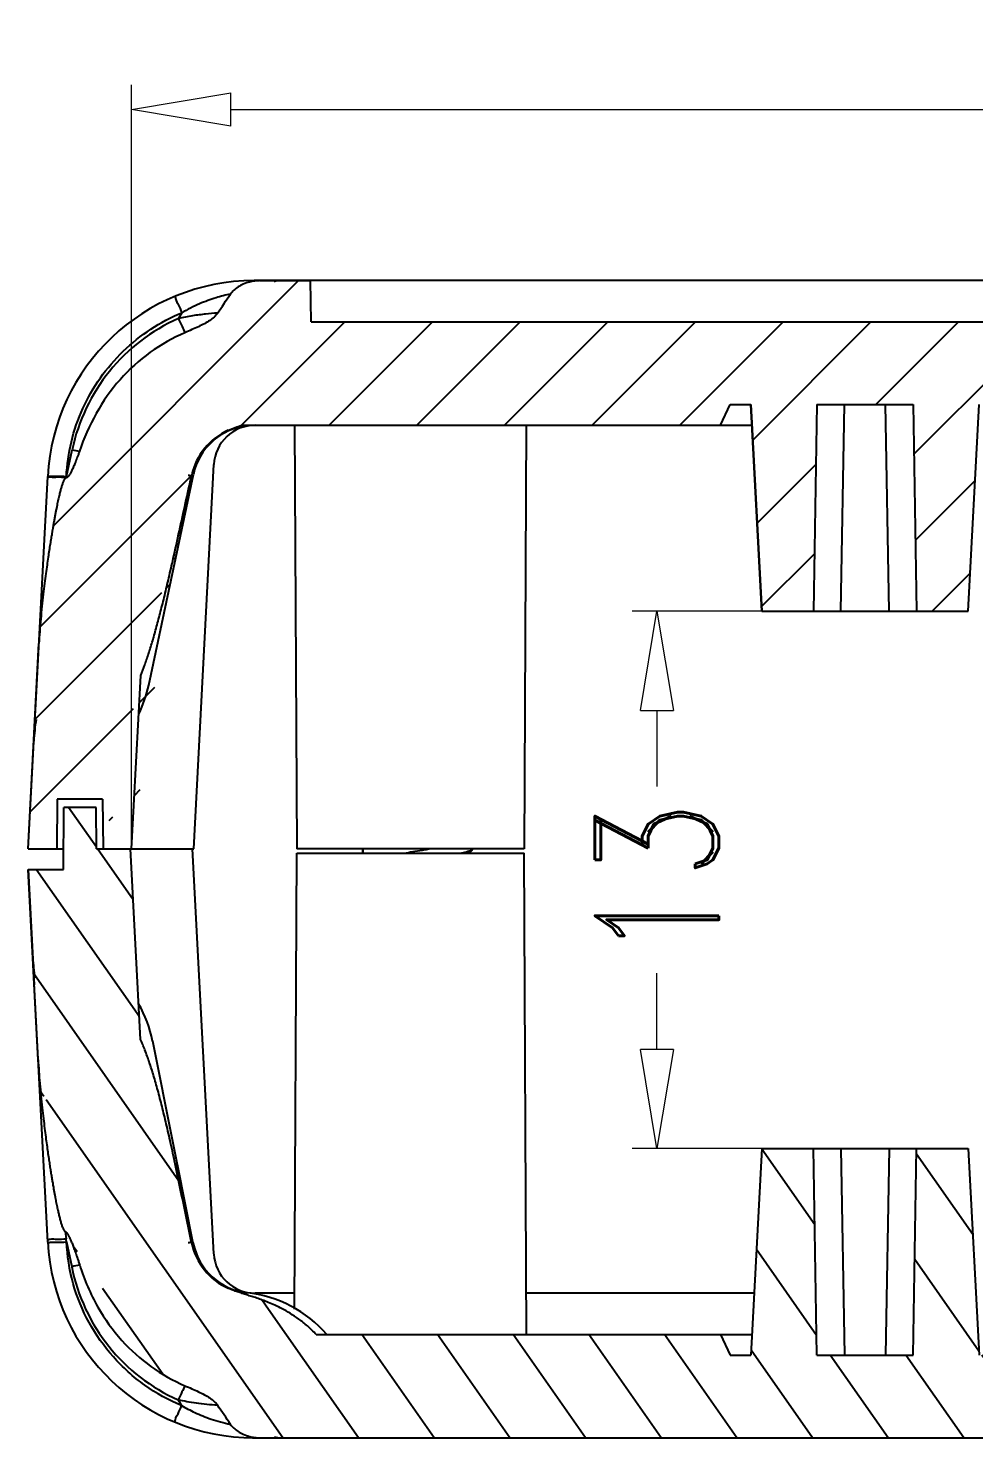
# Model space of a CAD drawing. Header units: millimetres. Extents: x 2279 to 2636, y 1024 to 1272.
# Drawn here: x 2354.53 to 2377.41, y 1060.98 to 1095.09 of the extents above; entities that cross this region are included whole.
import ezdxf

# ---------------------------------------------------------------- set-up
doc = ezdxf.new("R2010")
doc.units = ezdxf.units.MM
for name, color, linetype in [('02___PRT_ALL_AXES', 7, 'Continuous'), ('06___PRT_ALL_SURFS', 7, 'Continuous'), ('3_ALL_AXES', 7, 'Continuous')]:
    doc.layers.add(name, color=color, linetype=linetype)
doc.layers.add('dim', color=82, linetype='Continuous', lineweight=9)
doc.styles.add('ROMAND', font='romand.shx', dxfattribs={"width": 0.75, "bigfont": 'gbcbig.shx'})
doc.dimstyles.new('YanXiu', dxfattribs={"dimtxt": 2.5, "dimasz": 2.2, "dimexe": 1, "dimexo": 0, "dimgap": 0.66, "dimtad": 0, "dimzin": 9, "dimdsep": 46, "dimtxsty": 'ROMAND', "dimblk": 'CLOSEDBLANK', "dimcen": 0, "dimclrd": 3, "dimclre": 3, "dimclrt": 7, "dimazin": 2, "dimtfac": 1, "dimtofl": 0, "dimtmove": 0, "dimatfit": 3, "dimldrblk": 'CLOSEDBLANK', "dimfxl": 1, "dimlwd": 5, "dimlwe": 5, "dimarcsym": 0})

# ---------------------------------------------------------------- blocks, each defined once
blk = doc.blocks.new('_ClosedBlank')
at = {"color": 0, "linetype": 'ByBlock', "lineweight": -2}
for p, q in [((-1, 0.167), (0, 0)), ((-1, 0.167), (-1, -0.167)), ((0, 0), (-1, -0.167))]:
    blk.add_line(p, q, dxfattribs=at)
blk = doc.blocks.new('*D38')
at = {"layer": 'Defpoints', "color": 0}
for p in [(2373.531, 1080.98), (2369.745, 1067.98), (2373.531, 1067.98)]:
    blk.add_point(p, dxfattribs=at)
at = {"layer": 'dim', "color": 3, "lineweight": 5}
for p, q in [((2373.531, 1080.98), (2369.145, 1080.98)), ((2369.745, 1078.58), (2369.745, 1076.74)), ((2369.745, 1070.38), (2369.745, 1072.22)), ((2373.531, 1067.98), (2369.145, 1067.98))]:
    blk.add_line(p, q, dxfattribs=at)
at = {"layer": 'dim', "color": 3, "lineweight": 5, "xscale": 2.4, "yscale": 2.4, "zscale": 2.4}
for p, rotation in [((2369.745, 1080.98), 90), ((2369.745, 1067.98), 270)]:
    blk.add_blockref('_ClosedBlank', p, dxfattribs=dict(at, rotation=rotation))
at = {"layer": 'dim', "color": 7, "insert": (2369.745, 1074.48), "char_height": 3, "attachment_point": 5, "rotation": 90, "style": 'ROMAND'}
blk.add_mtext('13', dxfattribs=at)
blk = doc.blocks.new('*D40')
at = {"layer": 'Defpoints', "color": 0}
for p in [(2419.025, 1093.12), (2357.034, 1075.23), (2419.025, 1075.23)]:
    blk.add_point(p, dxfattribs=at)
at = {"layer": 'dim', "color": 3, "lineweight": 5}
for p, q in [((2357.034, 1075.23), (2357.034, 1093.72)), ((2419.025, 1075.23), (2419.025, 1093.72)), ((2359.434, 1093.12), (2382.983, 1093.12)), ((2416.625, 1093.12), (2393.076, 1093.12))]:
    blk.add_line(p, q, dxfattribs=at)
at = {"layer": 'dim', "color": 3, "lineweight": 5, "xscale": 2.4, "yscale": 2.4, "zscale": 2.4, "rotation": 180}
blk.add_blockref('_ClosedBlank', (2357.034, 1093.12), dxfattribs=at)
at = {"layer": 'dim', "color": 3, "lineweight": 5, "xscale": 2.4, "yscale": 2.4, "zscale": 2.4}
blk.add_blockref('_ClosedBlank', (2419.025, 1093.12), dxfattribs=at)
at = {"layer": 'dim', "color": 7, "insert": (2388.029, 1093.12), "char_height": 3, "attachment_point": 5, "style": 'ROMAND'}
blk.add_mtext('61.99', dxfattribs=at)

msp = doc.modelspace()

# ---------------------------------------------------------------- hatches: boundary and pattern name
at = {"linetype": 'Continuous'}
h = msp.add_hatch(dxfattribs=at)
h.set_pattern_fill('DEFAULT__3', color=2, scale=1.5, angle=45, style=0, pattern_type=0)
h.set_pattern_definition([(45, (2026.6946, 973.0998), (-1.06066, 1.06066), [])])
edge = h.paths.add_edge_path()
edge.add_line((2360.131, 1088.98), (2361.363, 1088.98))
edge.add_line((2361.381, 1087.98), (2361.363, 1088.98))
edge.add_line((2361.381, 1087.98), (2388.781, 1087.98))
edge.add_line((2388.781, 1085.48), (2388.781, 1087.98))
edge.add_line((2378.281, 1085.48), (2388.781, 1085.48))
edge.add_line((2378.281, 1085.48), (2378.047, 1085.98))
edge.add_line((2377.543, 1085.98), (2378.047, 1085.98))
edge.add_line((2377.281, 1080.98), (2377.543, 1085.98))
edge.add_line((2376.031, 1080.98), (2377.281, 1080.98))
edge.add_line((2375.943, 1085.98), (2376.031, 1080.98))
edge.add_line((2373.618, 1085.98), (2375.943, 1085.98))
edge.add_line((2373.618, 1085.98), (2373.531, 1080.98))
edge.add_line((2372.281, 1080.98), (2373.531, 1080.98))
edge.add_line((2372.281, 1080.98), (2372.018, 1085.98))
edge.add_line((2371.514, 1085.98), (2372.018, 1085.98))
edge.add_line((2371.281, 1085.48), (2371.514, 1085.98))
edge.add_line((2359.692, 1085.48), (2371.281, 1085.48))
edge.add_spline(control_points=[(2359.374, 1085.361), (2359.43, 1085.386), (2359.541, 1085.43), (2359.643, 1085.464), (2359.692, 1085.48)], knot_values=[0, 0, 0, 0, 0.5, 1, 1, 1, 1], degree=3, periodic=0)
edge.add_arc((2360.004, 1083.943), 1.552, 113.9649, 167.6436)
edge.add_spline(control_points=[(2358.041, 1082.256), (2358.091, 1082.48), (2358.19, 1082.927), (2358.339, 1083.6), (2358.439, 1084.05), (2358.488, 1084.275)], knot_values=[0, 0, 0, 0, 0.333333, 0.666667, 1, 1, 1, 1], degree=3, periodic=0)
edge.add_spline(control_points=[(2357.254, 1079.427), (2357.286, 1079.507), (2357.349, 1079.675), (2357.447, 1079.96), (2357.543, 1080.27), (2357.638, 1080.603), (2357.735, 1080.965), (2357.833, 1081.358), (2357.935, 1081.785), (2358.005, 1082.095), (2358.041, 1082.256)], knot_values=[0, 0, 0, 0, 0.125, 0.25, 0.375, 0.5, 0.625, 0.75, 0.875, 1, 1, 1, 1], degree=3, periodic=0)
edge.add_line((2357.034, 1075.23), (2357.254, 1079.427))
edge.add_line((2356.341, 1075.23), (2357.034, 1075.23))
edge.add_line((2356.331, 1076.43), (2356.341, 1075.23))
edge.add_line((2356.331, 1076.43), (2355.231, 1076.43))
edge.add_line((2355.231, 1076.43), (2355.22, 1075.23))
edge.add_line((2354.531, 1075.23), (2355.22, 1075.23))
edge.add_line((2354.531, 1075.23), (2354.791, 1080.196))
edge.add_spline(control_points=[(2355.45, 1084.21), (2355.442, 1084.21), (2355.428, 1084.201), (2355.41, 1084.18), (2355.396, 1084.154), (2355.382, 1084.126), (2355.369, 1084.094), (2355.357, 1084.061), (2355.346, 1084.025), (2355.334, 1083.987), (2355.322, 1083.946), (2355.31, 1083.901), (2355.298, 1083.853), (2355.285, 1083.8), (2355.271, 1083.743), (2355.257, 1083.682), (2355.243, 1083.614), (2355.228, 1083.542), (2355.212, 1083.464), (2355.196, 1083.38), (2355.178, 1083.29), (2355.161, 1083.193), (2355.142, 1083.091), (2355.123, 1082.981), (2355.104, 1082.865), (2355.083, 1082.741), (2355.062, 1082.605), (2355.039, 1082.456), (2355.014, 1082.289), (2354.987, 1082.103), (2354.959, 1081.895), (2354.928, 1081.661), (2354.896, 1081.398), (2354.864, 1081.106), (2354.834, 1080.796), (2354.808, 1080.486), (2354.796, 1080.291), (2354.791, 1080.196)], knot_values=[0, 0, 0, 0, 0.028571, 0.057143, 0.085714, 0.114286, 0.142857, 0.171429, 0.2, 0.228571, 0.257143, 0.285714, 0.314286, 0.342857, 0.371429, 0.4, 0.428571, 0.457143, 0.485714, 0.514286, 0.542857, 0.571429, 0.6, 0.628571, 0.657143, 0.685714, 0.714286, 0.742857, 0.771429, 0.8, 0.828571, 0.857143, 0.885714, 0.914286, 0.942857, 0.971429, 1, 1, 1, 1], degree=3, periodic=0)
edge.add_spline(control_points=[(2355.77, 1084.852), (2355.761, 1084.826), (2355.743, 1084.776), (2355.718, 1084.707), (2355.694, 1084.644), (2355.672, 1084.585), (2355.65, 1084.531), (2355.629, 1084.481), (2355.609, 1084.436), (2355.589, 1084.394), (2355.57, 1084.356), (2355.552, 1084.321), (2355.533, 1084.289), (2355.515, 1084.261), (2355.495, 1084.237), (2355.475, 1084.217), (2355.459, 1084.21), (2355.45, 1084.21)], knot_values=[0, 0, 0, 0, 0.066667, 0.133333, 0.2, 0.266667, 0.333333, 0.4, 0.466667, 0.533333, 0.6, 0.666667, 0.733333, 0.8, 0.866667, 0.933333, 1, 1, 1, 1], degree=3, periodic=0)
edge.add_spline(control_points=[(2358.323, 1087.721), (2358.025, 1087.594), (2357.468, 1087.279), (2356.727, 1086.61), (2356.143, 1085.779), (2355.882, 1085.17), (2355.77, 1084.852)], knot_values=[0, 0, 0, 0, 0.25, 0.5, 0.75, 1, 1, 1, 1], degree=3, periodic=0)
edge.add_spline(control_points=[(2359.114, 1088.194), (2359.091, 1088.16), (2359.036, 1088.098), (2358.926, 1088.014), (2358.797, 1087.938), (2358.653, 1087.866), (2358.496, 1087.796), (2358.382, 1087.746), (2358.323, 1087.721)], knot_values=[0, 0, 0, 0, 0.166667, 0.333333, 0.5, 0.666667, 0.833333, 1, 1, 1, 1], degree=3, periodic=0)
edge.add_arc((2262.171, 1153.917), 117.122, 325.86428, 326.13681)
edge.add_spline(control_points=[(2359.886, 1088.947), (2359.832, 1088.933), (2359.733, 1088.897), (2359.606, 1088.828), (2359.502, 1088.749), (2359.448, 1088.689), (2359.426, 1088.656)], knot_values=[0, 0, 0, 0, 0.25, 0.5, 0.75, 1, 1, 1, 1], degree=3, periodic=0)
edge.add_spline(control_points=[(2360.131, 1088.98), (2360.089, 1088.98), (2360.007, 1088.974), (2359.926, 1088.958), (2359.886, 1088.947)], knot_values=[0, 0, 0, 0, 0.5, 1, 1, 1, 1], degree=3, periodic=0)
edge = h.paths.add_edge_path()
edge.add_line((2388.781, 1085.48), (2388.781, 1087.98))
edge.add_line((2388.781, 1085.48), (2388.781, 1087.98))
edge = h.paths.add_edge_path()
edge.add_line((2417.565, 1088.98), (2416.198, 1088.98))
edge.add_spline(control_points=[(2422.558, 1084.242), (2422.411, 1087.047), (2420.374, 1088.98), (2417.565, 1088.98)], knot_values=[0, 0, 0, 0, 1, 1, 1, 1], weights=[1, 0.816916, 0.816916, 1], degree=3, periodic=0)
edge.add_line((2423.031, 1075.23), (2422.558, 1084.242))
edge.add_line((2423.031, 1075.23), (2422.341, 1075.23))
edge.add_line((2422.331, 1076.43), (2422.341, 1075.23))
edge.add_line((2422.331, 1076.43), (2421.231, 1076.43))
edge.add_line((2421.231, 1076.43), (2421.22, 1075.23))
edge.add_line((2421.22, 1075.23), (2420.527, 1075.23))
edge.add_line((2420.527, 1075.23), (2420.119, 1083.01))
edge.add_arc((2878.895, 1203.213), 474.261, 194.51526, 194.6819)
edge.add_arc((2417.544, 1083.77), 2.301, 14.4836, 48.0196)
edge.add_line((2419.083, 1085.48), (2417.281, 1085.48))
edge.add_line((2417.281, 1085.48), (2417.047, 1085.98))
edge.add_line((2417.047, 1085.98), (2416.587, 1085.98))
edge.add_line((2416.531, 1075.23), (2416.587, 1085.98))
edge.add_line((2416.531, 1075.23), (2415.031, 1075.23))
edge.add_line((2414.843, 1085.98), (2415.031, 1075.23))
edge.add_line((2414.843, 1085.98), (2412.718, 1085.98))
edge.add_line((2412.718, 1085.98), (2412.531, 1075.23))
edge.add_line((2412.531, 1075.23), (2411.031, 1075.23))
edge.add_line((2411.031, 1075.23), (2410.974, 1085.98))
edge.add_line((2410.974, 1085.98), (2410.514, 1085.98))
edge.add_line((2410.281, 1085.48), (2410.514, 1085.98))
edge.add_line((2410.281, 1085.48), (2388.781, 1085.48))
edge.add_line((2388.781, 1085.48), (2388.781, 1087.98))
edge.add_line((2416.181, 1087.98), (2388.781, 1087.98))
edge.add_line((2416.181, 1087.98), (2416.198, 1088.98))
h = msp.add_hatch(dxfattribs=at)
h.set_pattern_fill('DEFAULT__2', color=2, scale=1.5, angle=125, style=0, pattern_type=0)
h.set_pattern_definition([(125, (2026.6946, 973.0998), (-1.228728, -0.8603647), [])])
edge = h.paths.add_edge_path()
edge.add_line((2356.181, 1075.23), (2357.008, 1075.23))
edge.add_line((2357.249, 1070.621), (2357.008, 1075.23))
edge.add_spline(control_points=[(2358.087, 1067.608), (2358.05, 1067.784), (2357.977, 1068.121), (2357.872, 1068.583), (2357.769, 1069.005), (2357.668, 1069.393), (2357.566, 1069.749), (2357.461, 1070.077), (2357.355, 1070.369), (2357.284, 1070.541), (2357.249, 1070.621)], knot_values=[0, 0, 0, 0, 0.125, 0.25, 0.375, 0.5, 0.625, 0.75, 0.875, 1, 1, 1, 1], degree=3, periodic=0)
edge.add_spline(control_points=[(2358.087, 1067.608), (2358.131, 1067.397), (2358.22, 1066.974), (2358.353, 1066.338), (2358.442, 1065.913), (2358.487, 1065.7)], knot_values=[0, 0, 0, 0, 0.333333, 0.666667, 1, 1, 1, 1], degree=3, periodic=0)
edge.add_arc((2360.003, 1066.014), 1.549, 191.7118, 246.011)
edge.add_spline(control_points=[(2361.5, 1063.48), (2361.43, 1063.555), (2361.286, 1063.692), (2361.075, 1063.859), (2360.868, 1063.996), (2360.673, 1064.106), (2360.496, 1064.192), (2360.336, 1064.261), (2360.192, 1064.316), (2360.06, 1064.362), (2359.938, 1064.402), (2359.823, 1064.438), (2359.709, 1064.474), (2359.596, 1064.512), (2359.484, 1064.553), (2359.41, 1064.583), (2359.374, 1064.599)], knot_values=[0, 0, 0, 0, 0.071429, 0.142857, 0.214286, 0.285714, 0.357143, 0.428571, 0.5, 0.571429, 0.642857, 0.714286, 0.785714, 0.857143, 0.928571, 1, 1, 1, 1], degree=3, periodic=0)
edge.add_line((2361.5, 1063.48), (2371.281, 1063.48))
edge.add_line((2371.281, 1063.48), (2371.514, 1062.98))
edge.add_line((2371.514, 1062.98), (2372.018, 1062.98))
edge.add_line((2372.281, 1067.98), (2372.018, 1062.98))
edge.add_line((2372.281, 1067.98), (2373.531, 1067.98))
edge.add_line((2373.618, 1062.98), (2373.531, 1067.98))
edge.add_line((2373.618, 1062.98), (2375.943, 1062.98))
edge.add_line((2375.943, 1062.98), (2376.031, 1067.98))
edge.add_line((2376.031, 1067.98), (2377.281, 1067.98))
edge.add_line((2377.281, 1067.98), (2377.543, 1062.98))
edge.add_line((2377.543, 1062.98), (2378.047, 1062.98))
edge.add_line((2378.281, 1063.48), (2378.047, 1062.98))
edge.add_line((2378.281, 1063.48), (2388.781, 1063.48))
edge.add_line((2388.781, 1060.98), (2388.781, 1063.48))
edge.add_line((2360.131, 1060.98), (2388.781, 1060.98))
edge.add_spline(control_points=[(2359.886, 1061.013), (2359.926, 1061.002), (2360.006, 1060.986), (2360.089, 1060.98), (2360.131, 1060.98)], knot_values=[0, 0, 0, 0, 0.5, 1, 1, 1, 1], degree=3, periodic=0)
edge.add_spline(control_points=[(2359.425, 1061.305), (2359.446, 1061.273), (2359.499, 1061.213), (2359.604, 1061.133), (2359.732, 1061.063), (2359.832, 1061.027), (2359.886, 1061.013)], knot_values=[0, 0, 0, 0, 0.25, 0.5, 0.75, 1, 1, 1, 1], degree=3, periodic=0)
edge.add_arc((2250.76, 988.842), 130.61, 33.69722, 33.94036)
edge.add_spline(control_points=[(2358.322, 1062.241), (2358.382, 1062.216), (2358.496, 1062.166), (2358.653, 1062.095), (2358.798, 1062.023), (2358.928, 1061.946), (2359.038, 1061.861), (2359.094, 1061.799), (2359.116, 1061.766)], knot_values=[0, 0, 0, 0, 0.166667, 0.333333, 0.5, 0.666667, 0.833333, 1, 1, 1, 1], degree=3, periodic=0)
edge.add_spline(control_points=[(2355.778, 1065.156), (2355.897, 1064.782), (2356.194, 1064.105), (2356.779, 1063.306), (2357.482, 1062.678), (2358.028, 1062.367), (2358.322, 1062.241)], knot_values=[0, 0, 0, 0, 0.25, 0.5, 0.75, 1, 1, 1, 1], degree=3, periodic=0)
edge.add_spline(control_points=[(2355.427, 1065.969), (2355.434, 1065.965), (2355.447, 1065.955), (2355.465, 1065.935), (2355.481, 1065.912), (2355.498, 1065.885), (2355.514, 1065.856), (2355.53, 1065.824), (2355.547, 1065.789), (2355.564, 1065.75), (2355.582, 1065.709), (2355.6, 1065.665), (2355.619, 1065.616), (2355.639, 1065.564), (2355.659, 1065.508), (2355.681, 1065.448), (2355.703, 1065.383), (2355.727, 1065.313), (2355.752, 1065.238), (2355.769, 1065.184), (2355.778, 1065.156)], knot_values=[0, 0, 0, 0, 0.055556, 0.111111, 0.166667, 0.222222, 0.277778, 0.333333, 0.388889, 0.444444, 0.5, 0.555556, 0.611111, 0.666667, 0.722222, 0.777778, 0.833333, 0.888889, 0.944444, 1, 1, 1, 1], degree=3, periodic=0)
edge.add_spline(control_points=[(2354.772, 1070.128), (2354.777, 1070.037), (2354.788, 1069.85), (2354.811, 1069.551), (2354.839, 1069.25), (2354.869, 1068.96), (2354.9, 1068.698), (2354.928, 1068.463), (2354.955, 1068.253), (2354.981, 1068.065), (2355.005, 1067.895), (2355.027, 1067.742), (2355.048, 1067.602), (2355.068, 1067.472), (2355.087, 1067.351), (2355.106, 1067.24), (2355.123, 1067.137), (2355.14, 1067.041), (2355.155, 1066.953), (2355.17, 1066.872), (2355.184, 1066.796), (2355.198, 1066.726), (2355.21, 1066.661), (2355.223, 1066.6), (2355.235, 1066.543), (2355.246, 1066.489), (2355.258, 1066.438), (2355.269, 1066.388), (2355.281, 1066.34), (2355.293, 1066.293), (2355.305, 1066.247), (2355.318, 1066.202), (2355.33, 1066.161), (2355.342, 1066.123), (2355.355, 1066.088), (2355.367, 1066.056), (2355.38, 1066.029), (2355.393, 1066.005), (2355.407, 1065.984), (2355.42, 1065.972), (2355.427, 1065.969)], knot_values=[0, 0, 0, 0, 0.026316, 0.052632, 0.078947, 0.105263, 0.131579, 0.157895, 0.184211, 0.210526, 0.236842, 0.263158, 0.289474, 0.315789, 0.342105, 0.368421, 0.394737, 0.421053, 0.447368, 0.473684, 0.5, 0.526316, 0.552632, 0.578947, 0.605263, 0.631579, 0.657895, 0.684211, 0.710526, 0.736842, 0.763158, 0.789474, 0.815789, 0.842105, 0.868421, 0.894737, 0.921053, 0.947368, 0.973684, 1, 1, 1, 1], degree=3, periodic=0)
edge.add_line((2354.772, 1070.128), (2354.531, 1074.73))
edge.add_line((2354.531, 1074.73), (2355.381, 1074.73))
edge.add_line((2355.381, 1074.73), (2355.394, 1076.23))
edge.add_line((2356.172, 1076.23), (2355.394, 1076.23))
edge.add_line((2356.181, 1075.23), (2356.172, 1076.23))
edge = h.paths.add_edge_path()
edge.add_line((2388.781, 1060.98), (2388.781, 1063.48))
edge.add_line((2388.781, 1060.98), (2388.781, 1063.48))
edge = h.paths.add_edge_path()
edge.add_line((2421.381, 1075.23), (2420.553, 1075.23))
edge.add_line((2421.381, 1075.23), (2421.389, 1076.23))
edge.add_line((2422.167, 1076.23), (2421.389, 1076.23))
edge.add_line((2422.181, 1074.73), (2422.167, 1076.23))
edge.add_line((2423.031, 1074.73), (2422.181, 1074.73))
edge.add_line((2422.558, 1065.718), (2423.031, 1074.73))
edge.add_spline(control_points=[(2422.558, 1065.718), (2422.411, 1062.913), (2420.374, 1060.98), (2417.565, 1060.98)], knot_values=[0, 0, 0, 0, 1, 1, 1, 1], weights=[1, 0.816916, 0.816916, 1], degree=3, periodic=0)
edge.add_line((2417.565, 1060.98), (2416.681, 1060.98))
edge.add_line((2416.681, 1060.98), (2416.681, 1061.48))
edge.add_line((2416.681, 1061.48), (2415.381, 1062.78))
edge.add_line((2415.381, 1075.13), (2415.381, 1062.78))
edge.add_line((2416.531, 1075.13), (2415.381, 1075.13))
edge.add_line((2416.531, 1075.13), (2416.594, 1062.98))
edge.add_line((2417.047, 1062.98), (2416.594, 1062.98))
edge.add_line((2417.047, 1062.98), (2417.264, 1063.445))
edge.add_line((2417.264, 1063.445), (2417.281, 1063.48))
edge.add_line((2417.313, 1063.48), (2417.281, 1063.48))
edge.add_spline(control_points=[(2418.452, 1064.08), (2418.373, 1064.046), (2418.216, 1063.978), (2417.983, 1063.871), (2417.754, 1063.755), (2417.529, 1063.627), (2417.384, 1063.531), (2417.313, 1063.48)], knot_values=[0, 0, 0, 0, 0.2, 0.4, 0.6, 0.8, 1, 1, 1, 1], degree=3, periodic=0)
edge.add_spline(control_points=[(2419.768, 1065.636), (2419.744, 1065.536), (2419.683, 1065.343), (2419.554, 1065.069), (2419.391, 1064.815), (2419.196, 1064.585), (2418.972, 1064.382), (2418.723, 1064.211), (2418.545, 1064.12), (2418.452, 1064.08)], knot_values=[0, 0, 0, 0, 0.142857, 0.285714, 0.428571, 0.571429, 0.714286, 0.857143, 1, 1, 1, 1], degree=3, periodic=0)
edge.add_arc((2927.775, 941.13), 523.042, 166.0651, 166.229)
edge.add_line((2420.127, 1067.088), (2420.553, 1075.23))
edge = h.paths.add_edge_path()
edge.add_line((2410.881, 1060.98), (2388.781, 1060.98))
edge.add_line((2388.781, 1060.98), (2388.781, 1063.48))
edge.add_line((2410.281, 1063.48), (2388.781, 1063.48))
edge.add_line((2410.514, 1062.98), (2410.281, 1063.48))
edge.add_line((2410.967, 1062.98), (2410.514, 1062.98))
edge.add_line((2411.031, 1075.13), (2410.967, 1062.98))
edge.add_line((2412.181, 1075.13), (2411.031, 1075.13))
edge.add_line((2412.181, 1075.13), (2412.181, 1062.78))
edge.add_line((2410.881, 1061.48), (2412.181, 1062.78))
edge.add_line((2410.881, 1060.98), (2410.881, 1061.48))

# ---------------------------------------------------------------- linework, layer by layer
at = {"color": 7, "linetype": 'Continuous'}
for p, q in [((2417.565, 1088.98), (2359.996, 1088.98)), ((2360.131, 1088.98), (2361.363, 1088.98)), ((2361.381, 1087.98), (2361.363, 1088.98)), ((2361.381, 1087.98), (2361.363, 1088.98)), ((2358.245, 1088.203), (2358.165, 1088.065)), ((2361.381, 1087.98), (2416.181, 1087.98)), ((2361.381, 1087.98), (2388.781, 1087.98)), ((2371.281, 1085.48), (2371.514, 1085.98)), ((2371.281, 1085.48), (2371.514, 1085.98)), ((2371.514, 1085.98), (2372.018, 1085.98)), ((2371.514, 1085.98), (2372.018, 1085.98)), ((2372.018, 1085.98), (2372.281, 1080.98)), ((2372.281, 1080.98), (2372.018, 1085.98)), ((2373.618, 1085.98), (2373.531, 1080.98)), ((2373.618, 1085.98), (2373.531, 1080.98)), ((2373.618, 1085.98), (2375.943, 1085.98)), ((2373.618, 1085.98), (2375.943, 1085.98)), ((2374.195, 1080.98), (2374.282, 1085.98)), ((2375.366, 1080.98), (2375.279, 1085.98)), ((2375.943, 1085.98), (2376.031, 1080.98)), ((2375.943, 1085.98), (2376.031, 1080.98)), ((2377.281, 1080.98), (2377.543, 1085.98)), ((2377.281, 1080.98), (2377.543, 1085.98)), ((2359.692, 1085.48), (2372.045, 1085.48)), ((2359.692, 1085.48), (2371.281, 1085.48)), ((2360.977, 1085.48), (2361.031, 1075.23)), ((2366.584, 1085.48), (2366.531, 1075.23)), ((2355.454, 1084.241), (2355.594, 1084.887)), ((2358.536, 1075.23), (2359.024, 1084.532)), ((2354.531, 1075.23), (2355.003, 1084.242)), ((2372.281, 1080.98), (2377.281, 1080.98)), ((2372.281, 1080.98), (2373.531, 1080.98)), ((2376.031, 1080.98), (2377.281, 1080.98)), ((2354.531, 1075.23), (2354.791, 1080.196)), ((2357.034, 1075.23), (2357.254, 1079.427)), ((2357.034, 1075.23), (2357.254, 1079.427)), ((2355.231, 1076.43), (2355.22, 1075.23)), ((2355.231, 1076.43), (2355.22, 1075.23)), ((2356.331, 1076.43), (2355.231, 1076.43)), ((2356.331, 1076.43), (2355.231, 1076.43)), ((2355.381, 1074.73), (2355.394, 1076.23)), ((2355.381, 1074.73), (2355.394, 1076.23)), ((2356.172, 1076.23), (2355.394, 1076.23)), ((2356.172, 1076.23), (2355.394, 1076.23)), ((2356.181, 1075.23), (2356.172, 1076.23)), ((2356.181, 1075.23), (2356.172, 1076.23)), ((2356.331, 1076.43), (2356.341, 1075.23)), ((2356.331, 1076.43), (2356.341, 1075.23)), ((2354.531, 1075.23), (2355.385, 1075.23)), ((2354.531, 1075.23), (2355.22, 1075.23)), ((2356.181, 1075.23), (2358.536, 1075.23)), ((2356.181, 1075.23), (2357.008, 1075.23)), ((2356.341, 1075.23), (2357.034, 1075.23)), ((2357.249, 1070.621), (2357.008, 1075.23)), ((2357.249, 1070.621), (2357.008, 1075.23)), ((2359.024, 1065.428), (2358.51, 1075.23)), ((2360.973, 1064.096), (2361.031, 1075.13)), ((2366.531, 1075.23), (2361.031, 1075.23)), ((2361.031, 1075.13), (2366.531, 1075.13)), ((2362.631, 1075.23), (2362.631, 1075.13)), ((2365.172, 1075.13), (2365.245, 1075.174)), ((2366.592, 1063.48), (2366.531, 1075.13)), ((2354.531, 1074.73), (2355.381, 1074.73)), ((2355.003, 1065.718), (2354.531, 1074.73)), ((2354.531, 1074.73), (2355.381, 1074.73)), ((2354.772, 1070.128), (2354.531, 1074.73)), ((2372.281, 1067.98), (2372.018, 1062.98)), ((2372.281, 1067.98), (2372.018, 1062.98)), ((2372.281, 1067.98), (2377.281, 1067.98)), ((2372.281, 1067.98), (2373.531, 1067.98)), ((2373.618, 1062.98), (2373.531, 1067.98)), ((2373.618, 1062.98), (2373.531, 1067.98)), ((2374.195, 1067.98), (2374.282, 1062.98)), ((2375.366, 1067.98), (2375.279, 1062.98)), ((2375.943, 1062.98), (2376.031, 1067.98)), ((2375.943, 1062.98), (2376.031, 1067.98)), ((2376.031, 1067.98), (2377.281, 1067.98)), ((2377.281, 1067.98), (2377.543, 1062.98)), ((2377.281, 1067.98), (2377.543, 1062.98)), ((2358.525, 1065.685), (2358.143, 1067.591)), ((2355.427, 1065.969), (2355.448, 1065.796)), ((2355.458, 1065.721), (2355.584, 1065.119)), ((2360.975, 1064.48), (2360.022, 1064.48)), ((2372.097, 1064.48), (2366.586, 1064.48)), ((2361.5, 1063.48), (2372.045, 1063.48)), ((2361.5, 1063.48), (2371.281, 1063.48)), ((2371.281, 1063.48), (2371.514, 1062.98)), ((2371.281, 1063.48), (2371.514, 1062.98)), ((2371.514, 1062.98), (2372.018, 1062.98)), ((2371.514, 1062.98), (2372.018, 1062.98)), ((2373.618, 1062.98), (2375.943, 1062.98)), ((2373.618, 1062.98), (2375.943, 1062.98)), ((2358.163, 1061.895), (2358.242, 1061.759)), ((2359.996, 1060.98), (2417.565, 1060.98)), ((2360.131, 1060.98), (2388.781, 1060.98))]:
    msp.add_line(p, q, dxfattribs=at)
for centre, radius, start, end in [((2359.996, 1083.98), 5, 90.0031, 177), ((2360.138, 1087.991), 0.989, 104.7828, 113.962), ((2360.145, 1087.969), 1.012, 98.3473, 104.8117), ((2360.64, 1088.53), 0.45, 89.9935, 109.9947), ((2262.171, 1153.917), 117.122, 325.86428, 326.13681), ((2262.171, 1153.917), 117.122, 325.86428, 326.13681), ((2360.004, 1083.943), 1.552, 113.9649, 167.6436), ((2360.004, 1083.943), 1.552, 113.9649, 167.6436), ((2360.022, 1084.48), 1, 90, 177), ((2359.996, 1083.98), 1.5, 96.3457, 102.3128), ((2359.499, 1088.452), 3, 276.3457, 277.7739), ((2357.487, 1093.829), 9.14, 258.0443, 259.1717), ((2354.513, 1079.818), 3, 333.7948, 348.0272), ((2359.66, 1077.577), 5, 171.0177, 177), ((2359.636, 1072.856), 5, 183, 188.5694), ((2354.601, 1069.99), 3, 11.3516, 29.8126), ((2359.996, 1065.98), 5, 183, 269.997), ((2360.003, 1066.014), 1.549, 191.7118, 246.011), ((2360.003, 1066.014), 1.549, 191.7118, 246.011), ((2359.996, 1065.98), 1.5, 191.3555, 211.7788), ((2360.022, 1065.48), 1, 183, 270), ((2357.436, 1055.886), 9.418, 100.1415, 101.3428), ((2359.996, 1065.98), 1.5, 257.6437, 263.6543), ((2359.499, 1061.508), 3, 41.1077, 83.6543), ((2250.76, 988.842), 130.61, 33.69722, 33.94036), ((2250.76, 988.842), 130.61, 33.69722, 33.94036), ((2360.138, 1061.969), 0.989, 246.0103, 255.2628), ((2360.143, 1061.988), 1.009, 255.2321, 262.2341), ((2360.132, 1061.901), 0.921, 262.206, 269.925), ((2360.64, 1061.43), 0.45, 250.0054, 270.0067)]:
    msp.add_arc(centre, radius, start, end, dxfattribs=at)
for centre, major_axis, ratio, start_param, end_param in [((2357.47, 1093.763), (-12.154, -57.319), 0.051201, 1.379536, 1.415367), ((2357.414, 1055.975), (-12.04, 59.978), 0.04904, -1.417794, -1.38547)]:
    msp.add_ellipse(centre, major_axis=major_axis, ratio=ratio, start_param=start_param, end_param=end_param, dxfattribs=at)
for points, start_tangent, end_tangent in [([(2359.886, 1088.947), (2359.736, 1088.895), (2359.61, 1088.827), (2359.506, 1088.747), (2359.426, 1088.656)], (-0.966952, -0.25496), (-0.557293, -0.830316)), ([(2359.736, 1088.895), (2359.61, 1088.827), (2359.506, 1088.747), (2359.426, 1088.656)], (-0.913839, -0.406077), (-0.557293, -0.830316)), ([(2359.886, 1088.947), (2359.94, 1088.972), (2359.996, 1088.98)], (0.850007, 0.526771), (1, -0.000227)), ([(2360.131, 1088.98), (2360.007, 1088.971), (2359.886, 1088.947)], (-1, 0), (-0.96692, -0.255078)), ([(2360.131, 1088.98), (2360.007, 1088.971), (2359.998, 1088.97)], (-1, 0), (-0.989497, -0.144556)), ([(2358.072, 1088.595), (2358.098, 1088.545), (2358.161, 1088.402), (2358.245, 1088.203)], (0.923297, 0.384088), (0.385643, -0.922648)), ([(2359.426, 1088.656), (2359.076, 1088.566), (2358.678, 1088.419), (2358.245, 1088.203)], (-0.97974, -0.200272), (-0.869824, -0.493363)), ([(2355.454, 1084.241), (2355.575, 1085.082), (2355.854, 1085.887), (2356.278, 1086.627), (2356.832, 1087.273), (2357.496, 1087.805), (2358.245, 1088.203)], (0.052508, 0.998621), (0.923057, 0.384662)), ([(2359.114, 1088.194), (2358.825, 1088.17), (2358.506, 1088.129), (2358.165, 1088.065)], (-0.998321, -0.057931), (-0.976117, -0.217246)), ([(2359.114, 1088.194), (2359.031, 1088.1), (2358.923, 1088.016), (2358.794, 1087.939), (2358.651, 1087.866), (2358.494, 1087.795), (2358.323, 1087.721)], (-0.561199, -0.827681), (-0.919749, -0.392506)), ([(2359.114, 1088.194), (2359.031, 1088.1), (2358.923, 1088.016), (2358.794, 1087.939), (2358.651, 1087.866), (2358.494, 1087.795), (2358.323, 1087.721)], (-0.561199, -0.827681), (-0.919749, -0.392506)), ([(2358.165, 1088.065), (2358.253, 1087.872), (2358.323, 1087.721)], (0.407716, -0.913109), (0.432966, -0.90141)), ([(2358.323, 1087.721), (2357.484, 1087.246), (2356.753, 1086.583), (2356.175, 1085.765), (2355.77, 1084.852)], (-0.919887, -0.392183), (-0.330396, -0.943842)), ([(2358.323, 1087.721), (2357.484, 1087.246), (2356.753, 1086.583), (2356.175, 1085.765), (2355.77, 1084.852)], (-0.919887, -0.392183), (-0.330396, -0.943842)), ([(2359.37, 1085.36), (2359.386, 1085.35)], (0.482006, -0.876168), (0.913609, 0.406593)), ([(2359.374, 1085.361), (2359.539, 1085.427), (2359.692, 1085.48)], (0.914394, 0.404826), (0.950723, 0.310043)), ([(2359.374, 1085.361), (2359.539, 1085.427), (2359.692, 1085.48)], (0.914394, 0.404826), (0.950723, 0.310043)), ([(2355.77, 1084.852), (2355.744, 1084.777), (2355.718, 1084.708), (2355.695, 1084.645), (2355.672, 1084.586), (2355.65, 1084.532), (2355.629, 1084.482), (2355.609, 1084.436), (2355.589, 1084.394), (2355.57, 1084.356), (2355.552, 1084.321), (2355.533, 1084.29), (2355.514, 1084.262), (2355.495, 1084.238), (2355.474, 1084.219), (2355.45, 1084.21)], (-0.330287, -0.943881), (-0.999975, -0.007)), ([(2355.77, 1084.852), (2355.744, 1084.777), (2355.718, 1084.708), (2355.695, 1084.645), (2355.672, 1084.586), (2355.65, 1084.532), (2355.629, 1084.482), (2355.609, 1084.436), (2355.589, 1084.394), (2355.57, 1084.356), (2355.552, 1084.321), (2355.533, 1084.29), (2355.514, 1084.262), (2355.495, 1084.238), (2355.474, 1084.219), (2355.45, 1084.21)], (-0.330287, -0.943881), (-0.999975, -0.007)), ([(2355.45, 1084.21), (2355.428, 1084.2), (2355.411, 1084.179), (2355.396, 1084.154), (2355.382, 1084.125), (2355.37, 1084.094), (2355.357, 1084.06), (2355.346, 1084.025), (2355.334, 1083.986), (2355.322, 1083.945), (2355.31, 1083.9), (2355.297, 1083.852), (2355.285, 1083.8), (2355.271, 1083.743), (2355.257, 1083.681), (2355.243, 1083.614), (2355.228, 1083.541), (2355.212, 1083.463), (2355.195, 1083.379), (2355.178, 1083.289), (2355.161, 1083.192), (2355.142, 1083.089), (2355.123, 1082.98), (2355.104, 1082.864), (2355.083, 1082.739), (2355.062, 1082.603), (2355.038, 1082.453), (2355.014, 1082.286), (2354.987, 1082.1), (2354.958, 1081.891), (2354.928, 1081.656), (2354.896, 1081.394), (2354.864, 1081.103), (2354.834, 1080.796), (2354.809, 1080.489), (2354.791, 1080.196)], (-0.999976, -0.006972), (-0.052336, -0.99863)), ([(2355.45, 1084.21), (2355.428, 1084.2), (2355.411, 1084.179), (2355.396, 1084.154), (2355.382, 1084.125), (2355.37, 1084.094), (2355.357, 1084.06), (2355.346, 1084.025), (2355.334, 1083.986), (2355.322, 1083.945), (2355.31, 1083.9), (2355.297, 1083.852), (2355.285, 1083.8), (2355.271, 1083.743), (2355.257, 1083.681), (2355.243, 1083.614), (2355.228, 1083.541), (2355.212, 1083.463), (2355.195, 1083.379), (2355.178, 1083.289), (2355.161, 1083.192), (2355.142, 1083.089), (2355.123, 1082.98), (2355.104, 1082.864), (2355.083, 1082.739), (2355.062, 1082.603), (2355.038, 1082.453), (2355.014, 1082.286), (2354.987, 1082.1), (2354.958, 1081.891), (2354.928, 1081.656), (2354.896, 1081.394), (2354.864, 1081.103), (2354.834, 1080.796), (2354.809, 1080.489), (2354.791, 1080.196)], (-0.999976, -0.006972), (-0.052336, -0.99863)), ([(2355.226, 1084.221), (2355.062, 1084.221), (2355.001, 1084.212)], (-0.998487, -0.054992), (-0.052336, -0.99863)), ([(2355.003, 1084.242), (2355.063, 1084.25)], (0.052336, 0.99863), (0.987249, -0.159185)), ([(2355.063, 1084.25), (2355.228, 1084.25), (2355.452, 1084.242)], (0.987249, -0.159185), (0.998637, -0.052193)), ([(2355.451, 1084.212), (2355.226, 1084.221)], (-0.998637, 0.052193), (-0.998487, -0.054992)), ([(2355.454, 1084.241), (2355.453, 1084.232), (2355.452, 1084.222), (2355.451, 1084.212)], (-0.207434, -0.978249), (-0.203261, -0.979125)), ([(2358.041, 1082.256), (2358.19, 1082.927), (2358.339, 1083.6), (2358.488, 1084.275)], (0.217122, 0.976145), (0.215276, 0.976553)), ([(2358.404, 1084.274), (2358.494, 1084.264)], (0.983494, -0.18094), (0.992063, 0.125742)), ([(2358.494, 1084.264), (2358.529, 1084.291)], (0.992063, 0.125742), (0.207434, 0.978249)), ([(2358.039, 1082.253), (2358.101, 1082.274)], (0.995677, -0.092887), (0.207434, 0.978249)), ([(2357.254, 1079.427), (2357.35, 1079.68), (2357.446, 1079.964), (2357.543, 1080.274), (2357.638, 1080.608), (2357.735, 1080.971), (2357.834, 1081.364), (2357.935, 1081.791), (2358.041, 1082.256)], (0.371354, 0.928492), (0.217117, 0.976146)), ([(2357.254, 1079.427), (2357.35, 1079.68), (2357.446, 1079.964), (2357.543, 1080.274), (2357.638, 1080.608), (2357.735, 1080.971), (2357.834, 1081.364), (2357.935, 1081.791), (2358.041, 1082.256)], (0.371354, 0.928492), (0.217117, 0.976146)), ([(2364.262, 1075.23), (2364.126, 1075.205), (2363.888, 1075.165), (2363.678, 1075.13)], (-0.98368, -0.179925), (-0.986381, -0.164475)), ([(2365.016, 1075.13), (2365.025, 1075.132), (2365.171, 1075.172)], (0.972352, 0.233522), (0.965117, 0.261818)), ([(2365.171, 1075.172), (2365.236, 1075.195)], (0.965117, 0.261818), (0.860943, 0.508702)), ([(2365.236, 1075.195), (2365.257, 1075.211)], (0.860943, 0.508702), (0.732502, 0.680765)), ([(2365.246, 1075.172), (2365.257, 1075.181), (2365.279, 1075.215)], (0.806738, 0.59091), (0.167501, 0.985872)), ([(2365.257, 1075.211), (2365.272, 1075.229)], (0.732502, 0.680765), (0.554081, 0.832463)), ([(2358.087, 1067.608), (2357.978, 1068.114), (2357.872, 1068.576), (2357.769, 1069), (2357.668, 1069.388), (2357.565, 1069.744), (2357.461, 1070.071), (2357.355, 1070.364), (2357.249, 1070.621)], (-0.205811, 0.978592), (-0.402707, 0.915329)), ([(2358.087, 1067.608), (2357.978, 1068.114), (2357.872, 1068.576), (2357.769, 1069), (2357.668, 1069.388), (2357.565, 1069.744), (2357.461, 1070.071), (2357.355, 1070.364), (2357.249, 1070.621)], (-0.205811, 0.978592), (-0.402707, 0.915329)), ([(2354.772, 1070.128), (2354.789, 1069.847), (2354.812, 1069.551), (2354.84, 1069.252), (2354.869, 1068.965), (2354.899, 1068.702), (2354.928, 1068.467), (2354.955, 1068.256), (2354.981, 1068.068), (2355.004, 1067.898), (2355.027, 1067.744), (2355.048, 1067.603), (2355.068, 1067.473), (2355.087, 1067.353), (2355.106, 1067.241), (2355.123, 1067.138), (2355.139, 1067.043), (2355.155, 1066.954), (2355.17, 1066.873), (2355.184, 1066.797), (2355.197, 1066.727), (2355.21, 1066.662), (2355.223, 1066.601), (2355.235, 1066.544), (2355.246, 1066.49), (2355.258, 1066.438), (2355.269, 1066.389), (2355.281, 1066.34), (2355.293, 1066.293), (2355.305, 1066.247), (2355.318, 1066.203), (2355.33, 1066.161), (2355.342, 1066.123), (2355.355, 1066.088), (2355.367, 1066.057), (2355.38, 1066.029), (2355.393, 1066.005), (2355.408, 1065.984), (2355.427, 1065.969)], (0.052336, -0.99863), (0.902998, -0.429645)), ([(2354.772, 1070.128), (2354.789, 1069.847), (2354.812, 1069.551), (2354.84, 1069.252), (2354.869, 1068.965), (2354.899, 1068.702), (2354.928, 1068.467), (2354.955, 1068.256), (2354.981, 1068.068), (2355.004, 1067.898), (2355.027, 1067.744), (2355.048, 1067.603), (2355.068, 1067.473), (2355.087, 1067.353), (2355.106, 1067.241), (2355.123, 1067.138), (2355.139, 1067.043), (2355.155, 1066.954), (2355.17, 1066.873), (2355.184, 1066.797), (2355.197, 1066.727), (2355.21, 1066.662), (2355.223, 1066.601), (2355.235, 1066.544), (2355.246, 1066.49), (2355.258, 1066.438), (2355.269, 1066.389), (2355.281, 1066.34), (2355.293, 1066.293), (2355.305, 1066.247), (2355.318, 1066.203), (2355.33, 1066.161), (2355.342, 1066.123), (2355.355, 1066.088), (2355.367, 1066.057), (2355.38, 1066.029), (2355.393, 1066.005), (2355.408, 1065.984), (2355.427, 1065.969)], (0.052336, -0.99863), (0.902998, -0.429645)), ([(2358.085, 1067.612), (2358.143, 1067.591)], (0.996041, 0.088892), (0.196812, -0.980441)), ([(2358.087, 1067.608), (2358.22, 1066.973), (2358.353, 1066.338), (2358.487, 1065.7)], (0.205817, -0.97859), (0.204221, -0.978925)), ([(2355.427, 1065.969), (2355.447, 1065.954), (2355.465, 1065.935), (2355.481, 1065.911), (2355.498, 1065.885), (2355.514, 1065.855), (2355.53, 1065.823), (2355.547, 1065.788), (2355.564, 1065.75), (2355.582, 1065.709), (2355.6, 1065.664), (2355.619, 1065.616), (2355.639, 1065.564), (2355.659, 1065.508), (2355.681, 1065.447), (2355.703, 1065.382), (2355.727, 1065.312), (2355.752, 1065.237), (2355.778, 1065.156)], (0.902979, -0.429685), (0.303585, -0.952804)), ([(2355.427, 1065.969), (2355.447, 1065.954), (2355.465, 1065.935), (2355.481, 1065.911), (2355.498, 1065.885), (2355.514, 1065.855), (2355.53, 1065.823), (2355.547, 1065.788), (2355.564, 1065.75), (2355.582, 1065.709), (2355.6, 1065.664), (2355.619, 1065.616), (2355.639, 1065.564), (2355.659, 1065.508), (2355.681, 1065.447), (2355.703, 1065.382), (2355.727, 1065.312), (2355.752, 1065.237), (2355.778, 1065.156)], (0.902979, -0.429685), (0.303585, -0.952804)), ([(2354.999, 1065.795), (2355.059, 1065.787)], (0.052336, -0.99863), (0.986083, 0.166251)), ([(2355.003, 1065.718), (2355.063, 1065.71)], (0.052336, -0.99863), (0.986083, 0.166251)), ([(2355.059, 1065.787), (2355.224, 1065.787)], (0.986083, 0.166251), (0.998453, -0.055601)), ([(2355.063, 1065.71), (2355.228, 1065.711), (2355.452, 1065.719)], (0.986083, 0.166251), (0.998636, 0.052205)), ([(2355.224, 1065.787), (2355.448, 1065.796)], (0.998453, -0.055601), (0.998636, 0.052205)), ([(2355.458, 1065.721), (2355.454, 1065.745), (2355.451, 1065.771), (2355.448, 1065.796)], (-0.196812, 0.980441), (-0.192924, 0.981214)), ([(2358.242, 1061.759), (2357.351, 1062.255), (2356.593, 1062.938), (2356.005, 1063.772), (2355.619, 1064.716), (2355.458, 1065.721)], (-0.922708, 0.385501), (-0.052543, 0.998619)), ([(2358.401, 1065.702), (2358.492, 1065.712)], (0.983306, 0.181958), (0.990654, -0.136399)), ([(2358.492, 1065.712), (2358.525, 1065.685)], (0.990654, -0.136399), (0.196812, -0.980441)), ([(2355.778, 1065.156), (2356.217, 1064.141), (2356.798, 1063.335), (2357.501, 1062.705), (2358.322, 1062.241)], (0.303583, -0.952805), (0.919306, -0.393544)), ([(2355.778, 1065.156), (2356.217, 1064.141), (2356.798, 1063.335), (2357.501, 1062.705), (2358.322, 1062.241)], (0.303583, -0.952805), (0.919306, -0.393544)), ([(2359.37, 1064.61), (2359.385, 1064.61)], (0.882424, 0.470455), (0.913353, -0.407168)), ([(2361.5, 1063.48), (2361.287, 1063.686), (2361.076, 1063.854), (2360.87, 1063.992), (2360.676, 1064.102), (2360.499, 1064.189), (2360.339, 1064.258), (2360.194, 1064.314), (2360.062, 1064.361), (2359.939, 1064.401), (2359.823, 1064.438), (2359.709, 1064.475), (2359.596, 1064.512), (2359.484, 1064.553), (2359.374, 1064.599)], (-0.685201, 0.728354), (-0.914172, 0.405326)), ([(2361.5, 1063.48), (2361.287, 1063.686), (2361.076, 1063.854), (2360.87, 1063.992), (2360.676, 1064.102), (2360.499, 1064.189), (2360.339, 1064.258), (2360.194, 1064.314), (2360.062, 1064.361), (2359.939, 1064.401), (2359.823, 1064.438), (2359.709, 1064.475), (2359.596, 1064.512), (2359.484, 1064.553), (2359.374, 1064.599)], (-0.685201, 0.728354), (-0.914172, 0.405326)), ([(2358.322, 1062.241), (2358.252, 1062.09), (2358.163, 1061.895)], (-0.432491, -0.901638), (-0.40806, -0.912955)), ([(2358.322, 1062.241), (2358.494, 1062.167), (2358.651, 1062.095), (2358.796, 1062.022), (2358.925, 1061.945), (2359.034, 1061.86), (2359.116, 1061.766)], (0.919302, -0.393554), (0.558386, -0.829581)), ([(2358.322, 1062.241), (2358.494, 1062.167), (2358.651, 1062.095), (2358.796, 1062.022), (2358.925, 1061.945), (2359.034, 1061.86), (2359.116, 1061.766)], (0.919302, -0.393554), (0.558386, -0.829581)), ([(2359.116, 1061.766), (2358.85, 1061.786), (2358.601, 1061.816), (2358.372, 1061.853), (2358.163, 1061.895)], (-0.998364, 0.057173), (-0.975998, 0.21778)), ([(2358.068, 1061.367), (2358.094, 1061.417), (2358.157, 1061.56), (2358.242, 1061.759)], (0.922714, -0.385486), (0.386321, 0.922364)), ([(2358.242, 1061.759), (2358.396, 1061.676), (2358.566, 1061.592), (2358.755, 1061.51), (2358.961, 1061.432), (2359.186, 1061.363), (2359.425, 1061.305)], (0.869478, -0.493972), (0.979693, -0.200503)), ([(2359.425, 1061.305), (2359.503, 1061.215), (2359.608, 1061.135), (2359.736, 1061.066)], (0.554836, -0.831959), (0.913651, -0.4065)), ([(2359.425, 1061.305), (2359.503, 1061.215), (2359.608, 1061.135), (2359.736, 1061.066), (2359.886, 1061.013)], (0.554836, -0.831959), (0.96716, -0.254167)), ([(2359.886, 1061.013), (2359.94, 1060.988), (2359.996, 1060.98)], (0.851146, -0.524929), (1, 0.000208)), ([(2359.886, 1061.013), (2360.007, 1060.989), (2360.131, 1060.98)], (0.967141, -0.254241), (1, 0))]:
    msp.add_spline(points, degree=3, dxfattribs=dict(at, start_tangent=start_tangent, end_tangent=end_tangent))
at = {"layer": '02___PRT_ALL_AXES', "color": 7, "linetype": 'Continuous'}
msp.add_line((2354.531, 1074.73), (2354.677, 1071.942), dxfattribs=at)
at = {"layer": '06___PRT_ALL_SURFS', "color": 7, "linetype": 'Continuous'}
for p, q in [((2357.448, 1079.195), (2358.529, 1084.291)), ((2358.525, 1065.685), (2357.543, 1070.581))]:
    msp.add_line(p, q, dxfattribs=at)
for centre, radius, start, end in [((2359.996, 1083.954), 4.5, 114.0054, 168.0258), ((2359.996, 1083.98), 1.5, 96.3457, 168.0217), ((2359.996, 1065.98), 1.5, 191.3555, 263.6543), ((2359.996, 1066.005), 4.5, 191.3511, 245.9695)]:
    msp.add_arc(centre, radius, start, end, dxfattribs=at)
at = {"layer": '3_ALL_AXES', "color": 7, "linetype": 'Continuous'}
msp.add_line((2362.631, 1075.13), (2362.631, 1075.23), dxfattribs=at)

# ---------------------------------------------------------------- dimensions: what is measured, and where the dimension line sits
at = {"layer": 'dim'}
dim = msp.add_linear_dim(base=(2419.025, 1093.12), p1=(2357.034, 1075.23), p2=(2419.025, 1075.23), dimstyle='YanXiu', override={"dimtxt": 3, "dimasz": 2.4, "dimexe": 0.5997, "dimgap": 0.5997, "dimzin": 8}, dxfattribs=at)
dim.commit()
dim.dimension.update_dxf_attribs({"geometry": '*D40', "text_midpoint": (2388.029, 1093.12)})
dim = msp.add_linear_dim(base=(2369.745, 1067.98), p1=(2373.531, 1080.98), p2=(2373.531, 1067.98), angle=90, dimstyle='YanXiu', override={"dimtxt": 3, "dimasz": 2.4, "dimexe": 0.5997, "dimgap": 0.5997, "dimzin": 8}, dxfattribs=at)
dim.commit()
dim.dimension.update_dxf_attribs({"geometry": '*D38', "text_midpoint": (2369.745, 1074.48)})

doc.saveas('drawing.dxf')
